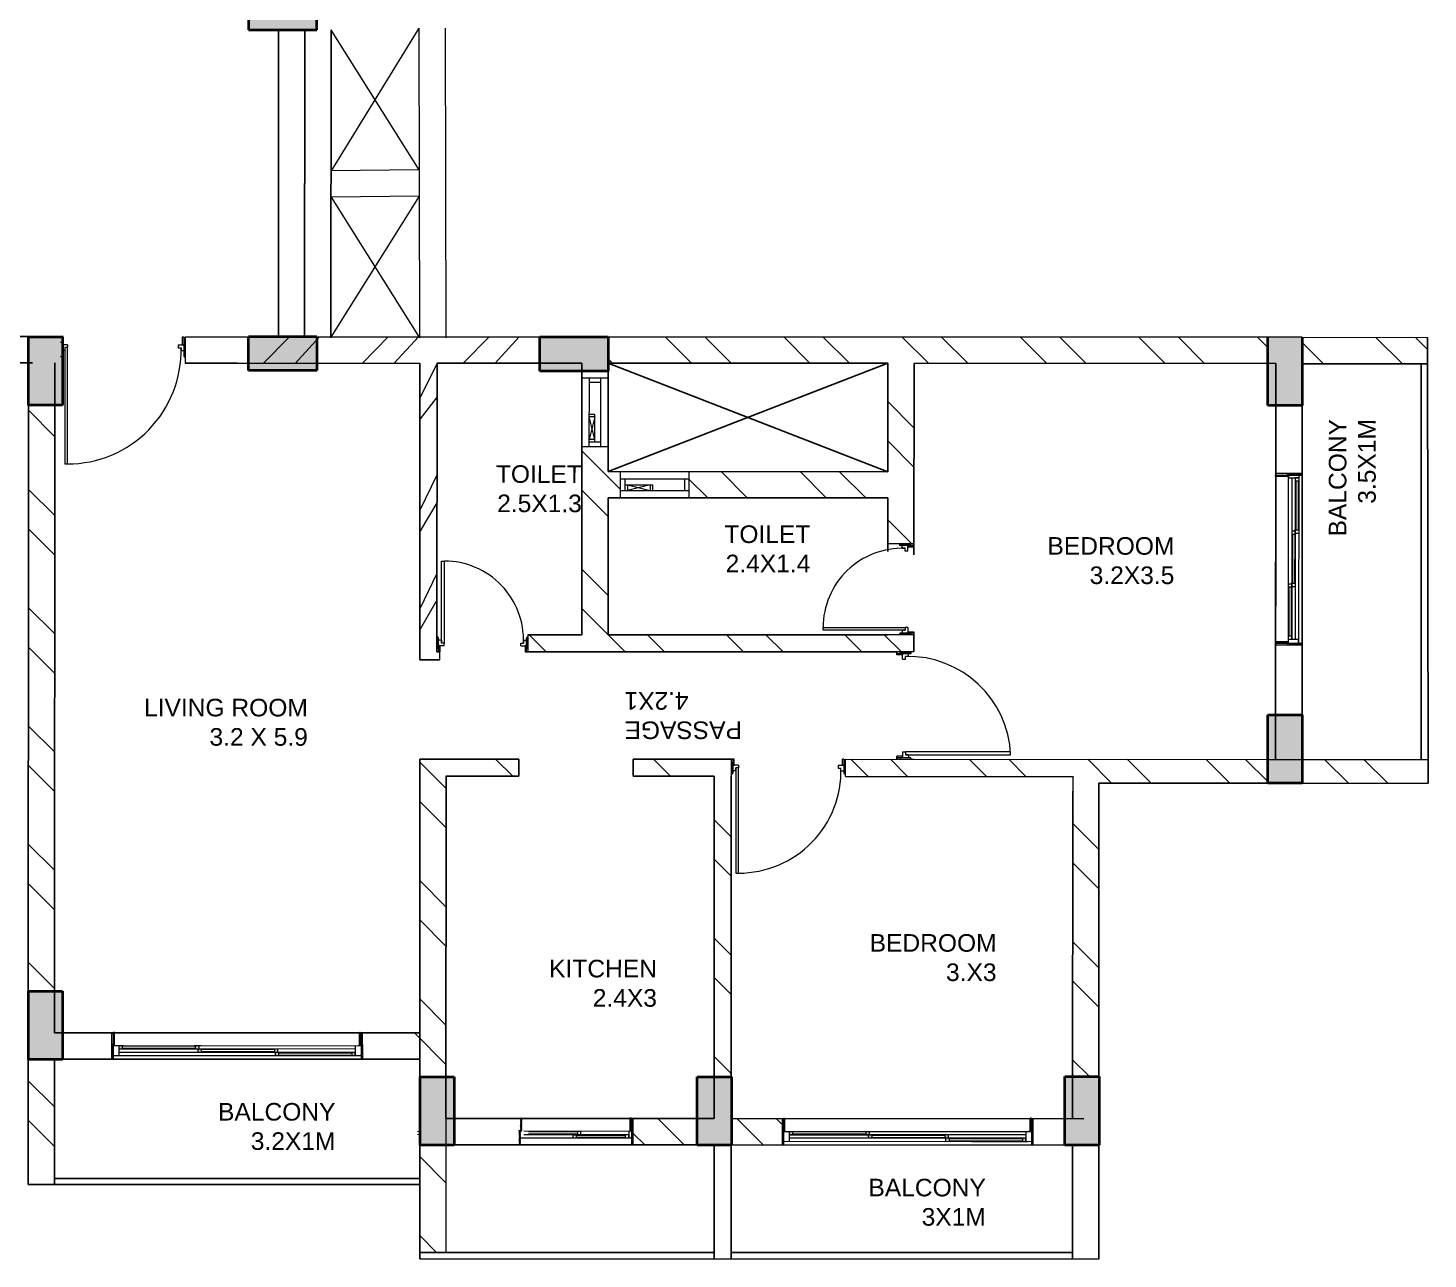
# Model space of a CAD drawing. Header units: metres. Extents: x 29392 to 32022, y 3934 to 33962.
# Drawn here: x 29455.12 to 29467.39, y 4125.89 to 4136.68 of the extents above; entities that cross this region are included whole.
import ezdxf

# ---------------------------------------------------------------- set-up
doc = ezdxf.new("R2010")
doc.units = ezdxf.units.M
doc.linetypes.add('DASHED2', pattern=[9.525, 6.35, -3.175])
doc.linetypes.add('HIDDEN2', pattern=[4.7625, 3.175, -1.5875])
for name, color, linetype, lineweight in [('COLUMN', 7, 'Continuous', 40), ('DOOR', 7, 'Continuous', 20), ('finiture', 7, 'Continuous', 20), ('text', 7, 'Continuous', 5)]:
    doc.layers.add(name, color=color, linetype=linetype, lineweight=lineweight)
doc.styles.add('Annotative', font='arial.ttf')

msp = doc.modelspace()

# ---------------------------------------------------------------- hatches: boundary and pattern name
h = msp.add_hatch()
h.set_pattern_fill('ANSI31', color=256, scale=0.002, angle=89.9774)
h.set_pattern_definition([(134.9774053, (29499.963196, 3967.0144254), (-0.0044918984, -0.00448835702), [])])
h.paths.add_polyline_path([(29462.767, 4132.141, -1), (29462.767, 4132.153), (29462.858, 4132.153), (29462.858, 4132.141)])
h.paths.add_polyline_path([(29462.836, 4132.129), (29462.836, 4132.141), (29462.858, 4132.141), (29462.888, 4132.141), (29462.888, 4132.129)])
h.paths.add_polyline_path([(29462.767, 4131.36, -1), (29462.767, 4131.372), (29462.858, 4131.372), (29462.858, 4131.36)])
h.paths.add_polyline_path([(29462.836, 4131.372), (29462.836, 4131.384), (29462.888, 4131.384), (29462.888, 4131.372)])
h = msp.add_hatch()
h.set_pattern_fill('ANSI31', color=256, scale=0.002, angle=179.9774)
h.set_pattern_definition([(224.9774053, (29629.640883, 4246.685973), (0.00448835702, -0.0044918984), [])])
h.paths.add_polyline_path([(29459.492, 4131.329, -1), (29459.504, 4131.329), (29459.504, 4131.238), (29459.492, 4131.238)])
h.paths.add_polyline_path([(29459.48, 4131.26), (29459.492, 4131.26), (29459.492, 4131.238), (29459.492, 4131.208), (29459.48, 4131.208)])
h.paths.add_polyline_path([(29458.711, 4131.33, -1), (29458.723, 4131.33), (29458.723, 4131.239), (29458.711, 4131.239)])
h.paths.add_polyline_path([(29458.723, 4131.26), (29458.735, 4131.26), (29458.735, 4131.209), (29458.723, 4131.209)])
at = {"layer": 'COLUMN'}
h = msp.add_hatch(color=256, dxfattribs=at)
h.dxf.hatch_style = 1
h.paths.add_polyline_path([(29457.056, 4136.659), (29457.056, 4136.959), (29457.656, 4136.959), (29457.656, 4136.659)])
h = msp.add_hatch(color=256, dxfattribs=at)
h.dxf.hatch_style = 1
h.paths.add_polyline_path([(29455.128, 4133.97), (29455.428, 4133.97), (29455.428, 4133.37), (29455.128, 4133.37)])
h = msp.add_hatch(color=256, dxfattribs=at)
h.dxf.hatch_style = 1
h.paths.add_polyline_path([(29457.056, 4133.973), (29457.056, 4133.673), (29457.656, 4133.673), (29457.656, 4133.973)])
h = msp.add_hatch(color=256, dxfattribs=at)
h.dxf.hatch_style = 1
h.paths.add_polyline_path([(29460.209, 4133.968), (29460.209, 4133.668), (29459.609, 4133.668), (29459.609, 4133.968)])
h = msp.add_hatch(color=256, dxfattribs=at)
h.dxf.hatch_style = 1
h.paths.add_polyline_path([(29465.989, 4133.966), (29466.289, 4133.966), (29466.289, 4133.366), (29465.989, 4133.366)])
h = msp.add_hatch(color=256, dxfattribs=at)
h.dxf.hatch_style = 1
h.paths.add_polyline_path([(29465.989, 4130.657), (29466.289, 4130.657), (29466.289, 4130.057), (29465.989, 4130.057)])
h = msp.add_hatch(color=256, dxfattribs=at)
h.dxf.hatch_style = 1
h.paths.add_polyline_path([(29455.128, 4128.235), (29455.428, 4128.235), (29455.428, 4127.635), (29455.128, 4127.635)])
h = msp.add_hatch(color=256, dxfattribs=at)
h.dxf.hatch_style = 1
h.paths.add_polyline_path([(29458.56, 4127.485), (29458.86, 4127.485), (29458.86, 4126.885), (29458.56, 4126.885)])
h = msp.add_hatch(color=256, dxfattribs=at)
h.dxf.hatch_style = 1
h.paths.add_polyline_path([(29460.99, 4127.485), (29461.29, 4127.485), (29461.29, 4126.885), (29460.99, 4126.885)])
h = msp.add_hatch(color=256, dxfattribs=at)
h.dxf.hatch_style = 1
h.paths.add_polyline_path([(29464.211, 4127.486), (29464.511, 4127.486), (29464.511, 4126.886), (29464.211, 4126.886)])
at = {"layer": 'DOOR'}
h = msp.add_hatch(dxfattribs=at)
h.set_pattern_fill('ANSI31', color=256, scale=0.001, angle=-90.0226)
h.set_pattern_definition([(314.9774053, (29421.447124, 4331.2803297), (0.0022459492, 0.00224417851), [])])
h.paths.add_polyline_path([(29466.281, 4132.757, 1), (29466.281, 4132.769), (29466.161, 4132.769), (29466.161, 4132.757)])
h.paths.add_polyline_path([(29466.17, 4132.745), (29466.17, 4132.757), (29466.058, 4132.757, 1), (29466.058, 4132.745)])
h.paths.add_polyline_path([(29466.281, 4131.273, 1), (29466.281, 4131.285), (29466.16, 4131.285), (29466.16, 4131.273)])
h.paths.add_polyline_path([(29466.169, 4131.285), (29466.169, 4131.297), (29466.058, 4131.297, 1), (29466.058, 4131.285)])
h = msp.add_hatch(dxfattribs=at)
h.set_pattern_fill('ANSI31', color=256, scale=0.001, angle=-0.0226)
h.set_pattern_definition([(44.9774053, (29260.275629, 4093.7765144), (-0.00224417851, 0.0022459492), [])])
h.paths.add_polyline_path([(29458.043, 4127.646, 1), (29458.055, 4127.646), (29458.055, 4127.766), (29458.043, 4127.766)])
h.paths.add_polyline_path([(29458.031, 4127.757), (29458.043, 4127.757), (29458.043, 4127.869, 1), (29458.031, 4127.869)])
h.paths.add_polyline_path([(29455.86, 4127.647, 1), (29455.872, 4127.647), (29455.872, 4127.767), (29455.86, 4127.767)])
h.paths.add_polyline_path([(29455.872, 4127.758), (29455.884, 4127.758), (29455.884, 4127.869, 1), (29455.872, 4127.869)])
h = msp.add_hatch(color=256, dxfattribs=at)
h.dxf.hatch_style = 1
h.paths.add_polyline_path([(29455.922, 4127.728), (29455.962, 4127.728), (29455.962, 4127.733), (29455.953, 4127.733), (29455.953, 4127.753), (29455.962, 4127.753), (29455.962, 4127.758), (29455.922, 4127.758)])
h.paths.add_polyline_path([(29456.594, 4127.733), (29456.582, 4127.733), (29456.582, 4127.728), (29456.622, 4127.728), (29456.622, 4127.758), (29456.582, 4127.758), (29456.582, 4127.753), (29456.594, 4127.753)])
h.paths.add_polyline_path([(29456.615, 4127.698), (29456.655, 4127.698), (29456.655, 4127.703), (29456.646, 4127.703), (29456.646, 4127.723), (29456.655, 4127.723), (29456.655, 4127.728), (29456.615, 4127.728)])
h.paths.add_polyline_path([(29457.288, 4127.703), (29457.275, 4127.703), (29457.275, 4127.697), (29457.315, 4127.697), (29457.315, 4127.728), (29457.275, 4127.728), (29457.275, 4127.723), (29457.288, 4127.723)])
h.paths.add_polyline_path([(29457.293, 4127.668), (29457.333, 4127.667), (29457.333, 4127.672), (29457.324, 4127.672), (29457.324, 4127.692), (29457.333, 4127.692), (29457.333, 4127.697), (29457.293, 4127.697)])
h.paths.add_polyline_path([(29457.966, 4127.672), (29457.953, 4127.672), (29457.953, 4127.667), (29457.993, 4127.667), (29457.993, 4127.697), (29457.953, 4127.697), (29457.953, 4127.692), (29457.966, 4127.692)])
h = msp.add_hatch(dxfattribs=at)
h.set_pattern_fill('ANSI31', color=256, scale=0.001, angle=-0.0226)
h.set_pattern_definition([(44.9774053, (29271.102525, 4096.4322447), (-0.00224417851, 0.0022459492), [])])
h.paths.add_polyline_path([(29460.414, 4126.895, 1), (29460.426, 4126.895), (29460.426, 4127.015), (29460.414, 4127.015)])
h.paths.add_polyline_path([(29460.402, 4127.006), (29460.414, 4127.006), (29460.414, 4127.118, 1), (29460.402, 4127.118)])
h.paths.add_polyline_path([(29459.428, 4126.895, 1), (29459.44, 4126.895), (29459.44, 4127.016), (29459.428, 4127.016)])
h.paths.add_polyline_path([(29459.44, 4127.007), (29459.452, 4127.007), (29459.452, 4127.118, 1), (29459.44, 4127.118)])
h = msp.add_hatch(dxfattribs=at)
h.set_pattern_fill('ANSI31', color=256, scale=0.001, angle=-0.0226)
h.set_pattern_definition([(44.9774053, (29254.4009252, 4096.468831), (-0.00224417851, 0.0022459492), [])])
h.paths.add_polyline_path([(29463.918, 4126.894, 1), (29463.93, 4126.894), (29463.93, 4127.014), (29463.918, 4127.014)])
h.paths.add_polyline_path([(29463.906, 4127.005), (29463.918, 4127.005), (29463.918, 4127.116, 1), (29463.906, 4127.116)])
h.paths.add_polyline_path([(29461.734, 4126.894, 1), (29461.746, 4126.894), (29461.746, 4127.015), (29461.734, 4127.015)])
h.paths.add_polyline_path([(29461.746, 4127.006), (29461.758, 4127.006), (29461.758, 4127.117, 1), (29461.746, 4127.117)])
h = msp.add_hatch(color=256, dxfattribs=at)
h.dxf.hatch_style = 1
h.paths.add_polyline_path([(29461.796, 4126.976), (29461.836, 4126.976), (29461.836, 4126.981), (29461.827, 4126.981), (29461.827, 4127.001), (29461.836, 4127.001), (29461.836, 4127.006), (29461.796, 4127.006)])
h.paths.add_polyline_path([(29462.469, 4126.98), (29462.456, 4126.98), (29462.456, 4126.975), (29462.496, 4126.975), (29462.496, 4127.005), (29462.456, 4127.005), (29462.456, 4127), (29462.469, 4127)])
h.paths.add_polyline_path([(29462.49, 4126.945), (29462.53, 4126.945), (29462.53, 4126.95), (29462.521, 4126.95), (29462.521, 4126.97), (29462.53, 4126.97), (29462.53, 4126.975), (29462.49, 4126.975)])
h.paths.add_polyline_path([(29463.163, 4126.95), (29463.15, 4126.95), (29463.15, 4126.945), (29463.19, 4126.945), (29463.19, 4126.975), (29463.15, 4126.975), (29463.15, 4126.97), (29463.163, 4126.97)])
h.paths.add_polyline_path([(29463.168, 4126.915), (29463.208, 4126.915), (29463.208, 4126.92), (29463.199, 4126.92), (29463.199, 4126.94), (29463.208, 4126.94), (29463.208, 4126.945), (29463.168, 4126.945)])
h.paths.add_polyline_path([(29463.841, 4126.92), (29463.828, 4126.92), (29463.828, 4126.915), (29463.868, 4126.915), (29463.868, 4126.945), (29463.828, 4126.945), (29463.828, 4126.94), (29463.841, 4126.94)])
at = {"layer": 'text'}
h = msp.add_hatch(dxfattribs=at)
h.set_pattern_fill('ANSI32', color=256, scale=0.077, angle=-90)
h.set_pattern_definition([(315, (25722.7268, 33365.078), (0.518609791, 0.518609791), []), (315, (25722.7268, 33364.7323), (0.518609791, 0.518609791), [])])
h.paths.add_polyline_path([(29455.126, 4128.235), (29455.128, 4133.37), (29455.358, 4133.37), (29455.356, 4128.235)])
h.paths.add_polyline_path([(29462.287, 4130.117), (29462.287, 4130.267), (29465.989, 4130.266), (29465.989, 4130.057), (29464.509, 4130.057), (29464.508, 4127.486), (29464.278, 4127.486), (29464.279, 4129.988), (29464.279, 4130.116)])
h.paths.add_polyline_path([(29461.137, 4127.485), (29461.137, 4130.118), (29460.427, 4130.118), (29460.427, 4130.268), (29461.287, 4130.268), (29461.287, 4130.118), (29461.287, 4127.485)])
h.paths.add_polyline_path([(29460.428, 4126.888), (29460.428, 4127.118), (29460.99, 4127.118), (29460.99, 4126.888)])
h.paths.add_polyline_path([(29461.29, 4126.888), (29461.29, 4127.118), (29461.732, 4127.117), (29461.732, 4126.887)])
h.paths.add_polyline_path([(29458.557, 4127.485), (29458.557, 4130.269), (29459.427, 4130.268), (29459.427, 4130.118), (29458.788, 4130.119), (29458.787, 4127.485)])
h.paths.add_polyline_path([(29458.057, 4127.639), (29458.057, 4127.869), (29458.557, 4127.869), (29458.557, 4127.639)])
h.paths.add_polyline_path([(29466.289, 4130.057), (29466.289, 4130.266), (29467.392, 4130.266), (29467.393, 4130.057)])
h.paths.add_polyline_path([(29466.289, 4133.733), (29466.289, 4133.966), (29467.389, 4133.962), (29467.389, 4133.732)])
h.paths.add_polyline_path([(29462.889, 4133.737), (29462.888, 4132.157), (29462.658, 4132.157), (29462.658, 4132.557), (29460.917, 4132.558), (29460.917, 4132.788), (29462.658, 4132.787), (29462.659, 4133.737), (29460.209, 4133.738), (29460.209, 4133.968), (29465.989, 4133.966), (29465.989, 4133.736)])
h.paths.add_polyline_path([(29459.508, 4131.208), (29459.508, 4131.358), (29459.978, 4131.358), (29459.978, 4133.008), (29460.208, 4133.008), (29460.208, 4132.788), (29460.317, 4132.788), (29460.317, 4132.558), (29460.208, 4132.558), (29460.208, 4131.358), (29462.658, 4131.357), (29462.888, 4131.357), (29462.888, 4131.207), (29462.738, 4131.207)])
h.paths.add_polyline_path([(29455.126, 4126.54), (29455.126, 4127.635), (29455.356, 4127.635), (29455.356, 4126.54), (29455.326, 4126.54)])
h.paths.add_polyline_path([(29458.557, 4125.945), (29458.557, 4126.885), (29458.787, 4126.885), (29458.787, 4125.945)])

# ---------------------------------------------------------------- linework, layer by layer
for p, q in [((29457.321, 4136.666), (29457.319, 4133.966)), ((29457.551, 4136.666), (29457.549, 4133.966)), ((29457.551, 4136.659), (29457.549, 4133.959)), ((29457.781, 4136.659), (29457.779, 4133.959)), ((29451.82, 4133.97), (29455.434, 4133.971)), ((29455.129, 4133.97), (29455.126, 4126.54)), ((29456.503, 4133.965), (29458.546, 4133.969)), ((29458.546, 4133.969), (29466.289, 4133.966)), ((29466.289, 4133.966), (29466.289, 4130.057)), ((29467.389, 4133.962), (29467.393, 4130.057)), ((29453.065, 4133.741), (29455.165, 4133.741)), ((29455.359, 4133.74), (29455.356, 4127.87)), ((29456.96, 4133.739), (29456.503, 4133.739)), ((29458.559, 4133.739), (29458.558, 4131.139)), ((29458.709, 4133.739), (29458.708, 4131.289)), ((29459.979, 4133.738), (29458.709, 4133.739)), ((29459.978, 4131.358), (29459.979, 4133.738)), ((29460.208, 4132.788), (29460.209, 4133.738)), ((29460.208, 4132.788), (29462.659, 4133.737)), ((29462.659, 4133.737), (29460.209, 4133.738)), ((29462.658, 4132.787), (29460.209, 4133.738)), ((29462.658, 4132.787), (29462.659, 4133.737)), ((29462.888, 4132.059), (29462.889, 4133.737)), ((29462.889, 4133.737), (29466.059, 4133.736)), ((29466.059, 4133.736), (29466.057, 4130.266)), ((29466.289, 4133.733), (29467.389, 4133.732)), ((29467.332, 4133.732), (29467.332, 4130.266)), ((29460.208, 4132.788), (29462.658, 4132.787)), ((29460.208, 4132.558), (29462.658, 4132.557)), ((29460.208, 4131.358), (29460.208, 4132.558)), ((29462.658, 4132.087), (29462.658, 4132.557)), ((29459.978, 4131.358), (29459.504, 4131.358)), ((29462.658, 4131.357), (29460.208, 4131.358)), ((29462.888, 4131.207), (29462.888, 4131.384)), ((29462.888, 4131.384), (29462.888, 4131.357)), ((29462.738, 4131.207), (29459.48, 4131.208)), ((29462.738, 4131.181), (29462.738, 4131.207)), ((29458.735, 4131.139), (29458.558, 4131.139)), ((29458.557, 4130.269), (29459.427, 4130.268)), ((29458.557, 4130.269), (29458.557, 4125.889)), ((29459.427, 4130.118), (29459.427, 4130.268)), ((29460.427, 4130.268), (29461.314, 4130.268)), ((29460.427, 4130.118), (29460.427, 4130.268)), ((29460.427, 4130.118), (29460.427, 4130.268)), ((29462.737, 4130.267), (29462.737, 4130.293)), ((29459.427, 4130.118), (29458.787, 4130.119)), ((29458.788, 4130.119), (29458.787, 4127.119)), ((29461.137, 4130.118), (29460.427, 4130.118)), ((29461.137, 4127.118), (29461.137, 4130.118)), ((29461.287, 4127.118), (29461.287, 4130.118)), ((29464.279, 4129.988), (29464.278, 4127.118)), ((29464.509, 4130.057), (29464.507, 4125.887)), ((29466.289, 4130.057), (29464.509, 4130.057)), ((29455.357, 4127.87), (29458.557, 4127.869)), ((29455.356, 4127.64), (29455.356, 4126.54)), ((29455.357, 4127.64), (29458.557, 4127.639)), ((29458.787, 4127.119), (29461.137, 4127.118)), ((29464.377, 4127.116), (29461.287, 4127.118)), ((29458.787, 4126.889), (29461.137, 4126.888)), ((29461.137, 4125.888), (29461.137, 4126.888)), ((29464.377, 4126.886), (29461.287, 4126.888)), ((29461.287, 4125.888), (29461.287, 4126.888)), ((29464.278, 4126.888), (29464.277, 4125.888)), ((29455.126, 4126.54), (29458.557, 4126.539)), ((29455.326, 4126.54), (29458.557, 4126.539)), ((29455.356, 4126.594), (29458.562, 4126.592)), ((29458.557, 4125.945), (29461.137, 4125.944)), ((29464.277, 4125.944), (29461.287, 4125.945)), ((29464.507, 4125.887), (29458.557, 4125.889))]:
    msp.add_line(p, q)
at = {"layer": 'COLUMN'}
for p, q in [((29457.056, 4136.959), (29457.056, 4136.659)), ((29457.656, 4136.659), (29457.656, 4136.959)), ((29457.056, 4136.659), (29457.656, 4136.659)), ((29455.128, 4133.37), (29455.128, 4133.97)), ((29455.128, 4133.97), (29455.428, 4133.97)), ((29455.428, 4133.97), (29455.428, 4133.37)), ((29457.056, 4133.673), (29457.056, 4133.973)), ((29457.056, 4133.973), (29457.656, 4133.973)), ((29457.656, 4133.973), (29457.656, 4133.673)), ((29459.609, 4133.668), (29459.609, 4133.968)), ((29459.609, 4133.968), (29460.209, 4133.968)), ((29460.209, 4133.968), (29460.209, 4133.668)), ((29465.989, 4133.366), (29465.989, 4133.966)), ((29466.289, 4133.966), (29466.289, 4133.366)), ((29457.656, 4133.673), (29457.056, 4133.673)), ((29460.209, 4133.668), (29459.609, 4133.668)), ((29455.428, 4133.37), (29455.128, 4133.37)), ((29466.289, 4133.366), (29465.989, 4133.366)), ((29465.989, 4130.057), (29465.989, 4130.657)), ((29465.989, 4130.657), (29466.289, 4130.657)), ((29466.289, 4130.657), (29466.289, 4130.057)), ((29466.289, 4130.057), (29465.989, 4130.057)), ((29455.128, 4127.635), (29455.128, 4128.235)), ((29455.128, 4128.235), (29455.428, 4128.235)), ((29455.428, 4128.235), (29455.428, 4127.635)), ((29455.428, 4127.635), (29455.128, 4127.635)), ((29458.56, 4126.885), (29458.56, 4127.485)), ((29458.56, 4127.485), (29458.86, 4127.485)), ((29458.86, 4127.485), (29458.86, 4126.885)), ((29460.99, 4126.885), (29460.99, 4127.485)), ((29460.99, 4127.485), (29461.29, 4127.485)), ((29461.29, 4127.485), (29461.29, 4126.885)), ((29464.211, 4126.886), (29464.211, 4127.486)), ((29464.211, 4127.486), (29464.511, 4127.486)), ((29464.511, 4127.486), (29464.511, 4126.886)), ((29458.86, 4126.885), (29458.56, 4126.885)), ((29461.29, 4126.885), (29460.99, 4126.885)), ((29464.511, 4126.886), (29464.211, 4126.886))]:
    msp.add_line(p, q, dxfattribs=at)
at = {"layer": 'DOOR'}
for p, q in [((29455.422, 4133.92), (29455.41, 4133.92)), ((29455.422, 4133.97), (29455.422, 4133.8)), ((29455.434, 4133.97), (29455.422, 4133.97)), ((29455.472, 4133.899), (29455.422, 4133.899)), ((29455.422, 4133.899), (29455.434, 4133.899)), ((29455.434, 4133.899), (29455.434, 4133.97)), ((29455.472, 4133.899), (29455.472, 4133.874)), ((29456.441, 4133.898), (29456.491, 4133.898)), ((29456.441, 4133.898), (29456.441, 4133.873)), ((29456.479, 4133.898), (29456.479, 4133.969)), ((29456.479, 4133.969), (29456.491, 4133.969)), ((29456.491, 4133.898), (29456.479, 4133.898)), ((29456.491, 4133.969), (29456.491, 4133.799)), ((29456.491, 4133.92), (29456.503, 4133.92)), ((29456.503, 4133.965), (29456.503, 4133.739)), ((29456.503, 4133.92), (29456.503, 4133.799)), ((29455.447, 4133.849), (29455.422, 4133.849)), ((29455.472, 4133.874), (29455.447, 4133.874)), ((29455.447, 4133.874), (29455.447, 4133.849)), ((29455.447, 4133.874), (29455.447, 4132.856)), ((29455.472, 4132.856), (29455.472, 4133.874)), ((29456.441, 4133.873), (29456.466, 4133.873)), ((29456.466, 4133.873), (29456.466, 4133.848)), ((29456.466, 4133.848), (29456.491, 4133.848)), ((29460.209, 4133.608), (29459.979, 4133.608)), ((29460.043, 4133.008), (29460.044, 4133.608)), ((29460.144, 4133.568), (29460.044, 4133.568)), ((29460.143, 4133.008), (29460.144, 4133.608)), ((29460.093, 4133.288), (29460.043, 4133.288)), ((29460.093, 4133.268), (29460.093, 4133.288)), ((29460.093, 4133.268), (29460.043, 4133.268)), ((29460.093, 4133.068), (29460.093, 4133.268)), ((29460.093, 4133.068), (29460.043, 4133.068)), ((29460.043, 4133.048), (29460.143, 4133.048)), ((29460.093, 4133.048), (29460.093, 4133.068)), ((29459.978, 4133.008), (29460.208, 4133.008)), ((29455.447, 4132.856), (29455.472, 4132.856)), ((29460.317, 4132.558), (29460.317, 4132.788)), ((29460.917, 4132.788), (29460.917, 4132.558)), ((29460.317, 4132.723), (29460.917, 4132.723)), ((29460.357, 4132.623), (29460.357, 4132.723)), ((29460.357, 4132.673), (29460.377, 4132.673)), ((29460.377, 4132.673), (29460.577, 4132.673)), ((29460.377, 4132.673), (29460.377, 4132.623)), ((29460.577, 4132.673), (29460.577, 4132.623)), ((29460.577, 4132.673), (29460.597, 4132.673)), ((29460.597, 4132.673), (29460.597, 4132.623)), ((29460.877, 4132.723), (29460.877, 4132.623)), ((29466.288, 4132.771), (29466.058, 4132.771)), ((29466.058, 4132.757), (29466.281, 4132.757)), ((29466.17, 4132.745), (29466.058, 4132.745)), ((29466.161, 4132.769), (29466.281, 4132.769)), ((29466.161, 4132.757), (29466.161, 4132.769)), ((29466.169, 4131.285), (29466.17, 4132.757)), ((29466.17, 4132.757), (29466.26, 4132.757)), ((29466.17, 4132.757), (29466.17, 4132.732)), ((29466.17, 4132.732), (29466.26, 4132.732)), ((29466.17, 4132.732), (29466.2, 4132.732)), ((29466.2, 4132.732), (29466.199, 4131.315)), ((29466.23, 4132.732), (29466.229, 4131.315)), ((29466.26, 4132.732), (29466.23, 4132.732)), ((29466.23, 4132.732), (29466.23, 4132.712)), ((29466.23, 4132.732), (29466.23, 4132.692)), ((29466.23, 4132.692), (29466.235, 4132.692)), ((29466.235, 4132.705), (29466.235, 4132.275)), ((29466.255, 4132.705), (29466.235, 4132.705)), ((29466.255, 4132.705), (29466.255, 4132.275)), ((29466.255, 4132.692), (29466.26, 4132.692)), ((29466.26, 4132.757), (29466.259, 4131.285)), ((29466.26, 4132.732), (29466.26, 4132.682)), ((29466.26, 4132.732), (29466.26, 4132.232)), ((29460.317, 4132.623), (29460.917, 4132.623)), ((29466.23, 4132.265), (29466.2, 4132.265)), ((29466.2, 4132.265), (29466.2, 4132.225)), ((29466.2, 4132.225), (29466.205, 4132.225)), ((29466.205, 4132.237), (29466.204, 4131.808)), ((29466.225, 4132.237), (29466.205, 4132.237)), ((29466.225, 4132.237), (29466.224, 4131.808)), ((29466.225, 4132.225), (29466.23, 4132.225)), ((29466.23, 4132.232), (29466.229, 4131.732)), ((29466.23, 4132.244), (29466.23, 4132.284)), ((29466.23, 4132.284), (29466.235, 4132.284)), ((29466.23, 4132.244), (29466.23, 4132.264)), ((29466.26, 4132.244), (29466.23, 4132.244)), ((29466.255, 4132.275), (29466.235, 4132.275)), ((29466.255, 4132.284), (29466.26, 4132.284)), ((29462.658, 4132.157), (29462.888, 4132.157)), ((29462.858, 4132.153), (29462.767, 4132.153)), ((29462.888, 4132.141), (29462.767, 4132.141)), ((29462.786, 4132.116), (29462.786, 4132.141)), ((29462.786, 4132.116), (29462.811, 4132.116)), ((29462.811, 4132.091), (29462.811, 4132.116)), ((29462.836, 4132.091), (29462.811, 4132.091)), ((29462.836, 4132.091), (29462.836, 4132.141)), ((29462.836, 4132.141), (29462.836, 4132.129)), ((29462.836, 4132.129), (29462.888, 4132.129)), ((29462.858, 4132.141), (29462.858, 4132.153)), ((29462.888, 4132.141), (29462.888, 4132.129)), ((29458.748, 4131.285), (29458.748, 4132.004)), ((29458.748, 4132.004), (29458.773, 4132.004)), ((29458.773, 4132.004), (29458.773, 4131.285)), ((29466.169, 4131.763), (29466.169, 4131.803)), ((29466.169, 4131.803), (29466.199, 4131.803)), ((29466.199, 4131.817), (29466.204, 4131.817)), ((29466.199, 4131.315), (29466.199, 4131.815)), ((29466.224, 4131.808), (29466.204, 4131.808)), ((29466.224, 4131.817), (29466.229, 4131.817)), ((29466.169, 4131.763), (29466.174, 4131.763)), ((29466.174, 4131.776), (29466.174, 4131.346)), ((29466.194, 4131.776), (29466.174, 4131.776)), ((29466.194, 4131.776), (29466.194, 4131.346)), ((29466.194, 4131.763), (29466.199, 4131.763)), ((29466.229, 4131.777), (29466.199, 4131.777)), ((29458.708, 4131.209), (29458.708, 4131.359)), ((29458.711, 4131.239), (29458.711, 4131.33)), ((29458.723, 4131.209), (29458.723, 4131.33)), ((29458.748, 4131.31), (29458.723, 4131.31)), ((29458.748, 4131.31), (29458.748, 4131.285)), ((29459.467, 4131.31), (29459.492, 4131.31)), ((29459.467, 4131.31), (29459.467, 4131.285)), ((29459.492, 4131.208), (29459.492, 4131.329)), ((29459.504, 4131.359), (29459.504, 4131.208)), ((29459.504, 4131.238), (29459.504, 4131.329)), ((29462.092, 4131.398), (29462.092, 4131.423)), ((29462.092, 4131.423), (29462.811, 4131.422)), ((29462.811, 4131.397), (29462.092, 4131.398)), ((29462.888, 4131.357), (29462.658, 4131.357)), ((29462.888, 4131.372), (29462.767, 4131.372)), ((29462.858, 4131.36), (29462.767, 4131.36)), ((29462.786, 4131.397), (29462.786, 4131.372)), ((29462.786, 4131.397), (29462.811, 4131.397)), ((29462.836, 4131.422), (29462.811, 4131.422)), ((29462.811, 4131.422), (29462.811, 4131.397)), ((29462.836, 4131.422), (29462.836, 4131.372)), ((29462.836, 4131.372), (29462.836, 4131.384)), ((29462.836, 4131.384), (29462.888, 4131.384)), ((29462.858, 4131.372), (29462.858, 4131.36)), ((29462.888, 4131.372), (29462.888, 4131.384)), ((29466.169, 4131.315), (29466.169, 4131.355)), ((29466.169, 4131.355), (29466.174, 4131.355)), ((29466.259, 4131.315), (29466.169, 4131.315)), ((29466.194, 4131.346), (29466.174, 4131.346)), ((29466.194, 4131.355), (29466.199, 4131.355)), ((29466.259, 4131.285), (29466.259, 4131.315)), ((29458.723, 4131.239), (29458.711, 4131.239)), ((29458.773, 4131.26), (29458.723, 4131.26)), ((29458.723, 4131.26), (29458.735, 4131.26)), ((29458.723, 4131.209), (29458.735, 4131.209)), ((29458.735, 4131.26), (29458.735, 4131.209)), ((29458.773, 4131.285), (29458.748, 4131.285)), ((29458.773, 4131.26), (29458.773, 4131.285)), ((29459.442, 4131.26), (29459.442, 4131.285)), ((29459.442, 4131.285), (29459.467, 4131.285)), ((29459.442, 4131.26), (29459.492, 4131.26)), ((29459.492, 4131.26), (29459.48, 4131.26)), ((29459.48, 4131.26), (29459.48, 4131.208)), ((29459.492, 4131.208), (29459.48, 4131.208)), ((29459.492, 4131.238), (29459.504, 4131.238)), ((29462.888, 4131.207), (29462.738, 4131.207)), ((29462.738, 4131.193), (29462.859, 4131.193)), ((29462.738, 4131.193), (29462.738, 4131.181)), ((29462.768, 4131.205), (29462.859, 4131.205)), ((29462.768, 4131.193), (29462.768, 4131.205)), ((29462.789, 4131.143), (29462.789, 4131.193)), ((29462.789, 4131.193), (29462.789, 4131.181)), ((29462.839, 4131.168), (29462.839, 4131.193)), ((29466.169, 4131.297), (29466.058, 4131.297)), ((29466.058, 4131.285), (29466.281, 4131.285)), ((29466.058, 4131.271), (29466.288, 4131.271)), ((29466.16, 4131.285), (29466.16, 4131.273)), ((29466.16, 4131.273), (29466.281, 4131.273)), ((29466.182, 4131.285), (29466.272, 4131.285)), ((29462.789, 4131.181), (29462.738, 4131.181)), ((29462.789, 4131.143), (29462.814, 4131.143)), ((29462.814, 4131.143), (29462.814, 4131.168)), ((29462.839, 4131.168), (29462.814, 4131.168)), ((29462.789, 4130.331), (29462.789, 4130.281)), ((29462.789, 4130.331), (29462.814, 4130.331)), ((29462.814, 4130.331), (29462.814, 4130.306)), ((29463.735, 4130.331), (29462.814, 4130.331)), ((29463.735, 4130.306), (29463.735, 4130.331)), ((29461.287, 4130.268), (29461.287, 4130.118)), ((29461.29, 4130.237), (29461.29, 4130.146)), ((29461.302, 4130.237), (29461.29, 4130.237)), ((29461.302, 4130.268), (29461.302, 4130.146)), ((29461.302, 4130.268), (29461.314, 4130.268)), ((29461.352, 4130.216), (29461.302, 4130.216)), ((29461.302, 4130.216), (29461.314, 4130.216)), ((29461.314, 4130.216), (29461.314, 4130.268)), ((29461.352, 4130.216), (29461.352, 4130.191)), ((29462.223, 4130.215), (29462.273, 4130.215)), ((29462.223, 4130.215), (29462.223, 4130.19)), ((29462.261, 4130.215), (29462.261, 4130.267)), ((29462.273, 4130.267), (29462.261, 4130.267)), ((29462.273, 4130.215), (29462.261, 4130.215)), ((29462.273, 4130.267), (29462.273, 4130.146)), ((29462.273, 4130.237), (29462.285, 4130.237)), ((29462.285, 4130.237), (29462.285, 4130.146)), ((29462.287, 4130.117), (29462.287, 4130.267)), ((29462.789, 4130.293), (29462.737, 4130.293)), ((29462.737, 4130.281), (29462.737, 4130.293)), ((29462.737, 4130.281), (29462.858, 4130.281)), ((29462.737, 4130.267), (29462.887, 4130.267)), ((29462.767, 4130.281), (29462.767, 4130.269)), ((29462.767, 4130.269), (29462.858, 4130.269)), ((29462.789, 4130.281), (29462.789, 4130.293)), ((29462.839, 4130.306), (29462.814, 4130.306)), ((29462.814, 4130.306), (29463.735, 4130.306)), ((29462.839, 4130.306), (29462.839, 4130.281)), ((29461.327, 4130.166), (29461.302, 4130.166)), ((29461.327, 4130.191), (29461.326, 4129.27)), ((29461.352, 4130.191), (29461.327, 4130.191)), ((29461.327, 4130.166), (29461.327, 4130.191)), ((29461.351, 4129.27), (29461.352, 4130.191)), ((29462.223, 4130.19), (29462.248, 4130.19)), ((29462.248, 4130.165), (29462.248, 4130.19)), ((29462.248, 4130.165), (29462.273, 4130.165)), ((29461.326, 4129.27), (29461.351, 4129.27)), ((29455.857, 4127.87), (29455.857, 4127.64)), ((29455.872, 4127.767), (29455.86, 4127.767)), ((29455.86, 4127.767), (29455.86, 4127.647)), ((29455.872, 4127.869), (29455.872, 4127.647)), ((29455.872, 4127.758), (29455.897, 4127.758)), ((29455.872, 4127.758), (29458.043, 4127.757)), ((29455.872, 4127.758), (29455.922, 4127.758)), ((29455.884, 4127.758), (29455.884, 4127.869)), ((29455.922, 4127.758), (29455.922, 4127.668)), ((29455.922, 4127.758), (29455.962, 4127.758)), ((29456.594, 4127.753), (29455.953, 4127.753)), ((29455.953, 4127.733), (29455.953, 4127.753)), ((29455.962, 4127.758), (29455.962, 4127.753)), ((29456.582, 4127.758), (29456.622, 4127.758)), ((29456.582, 4127.758), (29456.582, 4127.753)), ((29456.594, 4127.733), (29456.594, 4127.753)), ((29456.602, 4127.758), (29456.642, 4127.758)), ((29456.622, 4127.758), (29456.622, 4127.728)), ((29457.993, 4127.757), (29457.993, 4127.667)), ((29458.043, 4127.757), (29458.018, 4127.757)), ((29458.031, 4127.757), (29458.031, 4127.869)), ((29458.043, 4127.869), (29458.043, 4127.646)), ((29458.043, 4127.766), (29458.055, 4127.766)), ((29458.043, 4127.757), (29458.043, 4127.667)), ((29458.055, 4127.766), (29458.055, 4127.646)), ((29458.057, 4127.639), (29458.057, 4127.869)), ((29455.872, 4127.745), (29455.872, 4127.655)), ((29458.043, 4127.667), (29455.872, 4127.668)), ((29457.993, 4127.727), (29455.922, 4127.728)), ((29455.922, 4127.728), (29457.102, 4127.728)), ((29457.993, 4127.697), (29455.922, 4127.698)), ((29456.594, 4127.733), (29455.953, 4127.733)), ((29455.962, 4127.733), (29455.962, 4127.728)), ((29456.582, 4127.733), (29456.582, 4127.728)), ((29456.615, 4127.698), (29456.615, 4127.728)), ((29457.288, 4127.723), (29456.646, 4127.723)), ((29456.646, 4127.703), (29456.646, 4127.723)), ((29457.288, 4127.703), (29456.646, 4127.703)), ((29456.655, 4127.728), (29456.655, 4127.723)), ((29456.655, 4127.703), (29456.655, 4127.698)), ((29457.518, 4127.697), (29457.018, 4127.698)), ((29457.275, 4127.728), (29457.275, 4127.723)), ((29457.275, 4127.703), (29457.275, 4127.697)), ((29457.288, 4127.703), (29457.288, 4127.723)), ((29457.293, 4127.668), (29457.293, 4127.697)), ((29457.315, 4127.697), (29457.315, 4127.728)), ((29457.966, 4127.692), (29457.324, 4127.692)), ((29457.324, 4127.672), (29457.324, 4127.692)), ((29457.966, 4127.672), (29457.324, 4127.672)), ((29457.333, 4127.697), (29457.333, 4127.692)), ((29457.333, 4127.672), (29457.333, 4127.667)), ((29458.018, 4127.667), (29457.518, 4127.667)), ((29457.993, 4127.667), (29457.943, 4127.667)), ((29457.993, 4127.697), (29457.953, 4127.697)), ((29457.953, 4127.697), (29457.953, 4127.692)), ((29457.953, 4127.672), (29457.953, 4127.667)), ((29457.966, 4127.672), (29457.966, 4127.692)), ((29457.993, 4127.697), (29457.973, 4127.697)), ((29457.993, 4127.667), (29457.993, 4127.697)), ((29460.402, 4127.006), (29460.402, 4127.118)), ((29460.414, 4127.118), (29460.414, 4126.895)), ((29460.414, 4127.015), (29460.426, 4127.015)), ((29460.426, 4127.015), (29460.426, 4126.895)), ((29460.428, 4126.888), (29460.428, 4127.118)), ((29461.732, 4127.117), (29461.732, 4126.887)), ((29461.746, 4127.015), (29461.734, 4127.015)), ((29461.734, 4127.015), (29461.734, 4126.894)), ((29461.746, 4127.117), (29461.746, 4126.894)), ((29461.758, 4127.006), (29461.758, 4127.117)), ((29463.906, 4127.005), (29463.906, 4127.116)), ((29463.918, 4127.116), (29463.918, 4126.894)), ((29463.918, 4127.014), (29463.93, 4127.014)), ((29463.93, 4127.014), (29463.93, 4126.894)), ((29463.932, 4126.886), (29463.932, 4127.116)), ((29458.54, 4127.007), (29458.54, 4127.002)), ((29458.54, 4126.982), (29458.54, 4126.977)), ((29460.414, 4126.946), (29459.44, 4126.947)), ((29460.414, 4127.006), (29459.47, 4127.007)), ((29460.389, 4126.976), (29459.47, 4126.977)), ((29459.889, 4126.976), (29459.47, 4126.977)), ((29459.942, 4127.001), (29459.512, 4127.002)), ((29459.942, 4126.981), (29459.512, 4126.982)), ((29460.389, 4126.946), (29459.889, 4126.946)), ((29459.901, 4126.946), (29459.901, 4126.976)), ((29459.901, 4126.976), (29459.941, 4126.976)), ((29459.969, 4127.006), (29459.929, 4127.006)), ((29459.929, 4127.006), (29459.929, 4127.001)), ((29459.929, 4126.981), (29459.929, 4126.976)), ((29460.362, 4126.971), (29459.932, 4126.971)), ((29459.932, 4126.951), (29459.932, 4126.971)), ((29460.362, 4126.951), (29459.932, 4126.951)), ((29459.941, 4126.976), (29459.941, 4126.971)), ((29459.941, 4126.951), (29459.941, 4126.946)), ((29459.942, 4126.981), (29459.942, 4127.001)), ((29459.948, 4126.976), (29459.968, 4126.976)), ((29459.969, 4126.976), (29459.969, 4127.006)), ((29460.389, 4126.946), (29460.339, 4126.946)), ((29460.389, 4126.976), (29460.349, 4126.976)), ((29460.349, 4126.976), (29460.349, 4126.971)), ((29460.349, 4126.951), (29460.349, 4126.946)), ((29460.362, 4126.951), (29460.362, 4126.971)), ((29460.389, 4126.976), (29460.369, 4126.976)), ((29460.389, 4127.006), (29460.389, 4126.946)), ((29460.389, 4126.946), (29460.389, 4126.976)), ((29460.414, 4127.006), (29460.414, 4126.916)), ((29461.746, 4127.006), (29461.771, 4127.006)), ((29461.746, 4127.006), (29463.918, 4127.005)), ((29461.746, 4127.006), (29461.796, 4127.006)), ((29461.746, 4126.993), (29461.746, 4126.903)), ((29463.918, 4126.915), (29461.746, 4126.916)), ((29461.796, 4127.006), (29461.796, 4126.916)), ((29461.796, 4127.006), (29461.836, 4127.006)), ((29463.868, 4126.975), (29461.796, 4126.976)), ((29461.796, 4126.976), (29462.976, 4126.975)), ((29463.868, 4126.945), (29461.796, 4126.946)), ((29462.469, 4127), (29461.827, 4127.001)), ((29461.827, 4126.981), (29461.827, 4127.001)), ((29462.469, 4126.98), (29461.827, 4126.981)), ((29461.836, 4127.006), (29461.836, 4127.001)), ((29461.836, 4126.981), (29461.836, 4126.976)), ((29462.456, 4127.005), (29462.496, 4127.005)), ((29462.456, 4127.005), (29462.456, 4127)), ((29462.456, 4126.98), (29462.456, 4126.975)), ((29462.469, 4126.98), (29462.469, 4127)), ((29462.476, 4127.005), (29462.516, 4127.005)), ((29462.49, 4126.945), (29462.49, 4126.975)), ((29462.496, 4127.005), (29462.496, 4126.975)), ((29463.163, 4126.97), (29462.521, 4126.97)), ((29462.521, 4126.95), (29462.521, 4126.97)), ((29463.163, 4126.95), (29462.521, 4126.95)), ((29462.53, 4126.975), (29462.53, 4126.97)), ((29462.53, 4126.95), (29462.53, 4126.945)), ((29463.393, 4126.945), (29462.893, 4126.945)), ((29463.15, 4126.975), (29463.15, 4126.97)), ((29463.15, 4126.95), (29463.15, 4126.945)), ((29463.163, 4126.95), (29463.163, 4126.97)), ((29463.168, 4126.915), (29463.168, 4126.945)), ((29463.19, 4126.945), (29463.19, 4126.975)), ((29463.841, 4126.94), (29463.199, 4126.94)), ((29463.199, 4126.92), (29463.199, 4126.94)), ((29463.841, 4126.92), (29463.199, 4126.92)), ((29463.208, 4126.945), (29463.208, 4126.94)), ((29463.208, 4126.92), (29463.208, 4126.915)), ((29463.893, 4126.915), (29463.393, 4126.915)), ((29463.868, 4126.915), (29463.818, 4126.915)), ((29463.868, 4126.945), (29463.828, 4126.945)), ((29463.828, 4126.945), (29463.828, 4126.94)), ((29463.828, 4126.92), (29463.828, 4126.915)), ((29463.841, 4126.92), (29463.841, 4126.94)), ((29463.868, 4126.945), (29463.848, 4126.945)), ((29463.868, 4127.005), (29463.868, 4126.915)), ((29463.868, 4126.915), (29463.868, 4126.945)), ((29463.918, 4127.005), (29463.893, 4127.005)), ((29463.918, 4127.005), (29463.918, 4126.915))]:
    msp.add_line(p, q, dxfattribs=at)
at = {"layer": 'DOOR', "linetype": 'HIDDEN2'}
for p, q in [((29460.093, 4133.068), (29460.043, 4133.268)), ((29460.093, 4133.268), (29460.043, 4133.068)), ((29460.377, 4132.673), (29460.577, 4132.623)), ((29460.577, 4132.673), (29460.377, 4132.623))]:
    msp.add_line(p, q, dxfattribs=at)
at = {"layer": 'DOOR'}
for centre, start, end in [((29455.416, 4133.8), 179.9774, 359.9774), ((29456.497, 4133.799), 179.9774, 359.9774), ((29466.058, 4132.751), 89.9774, 269.9774), ((29466.281, 4132.763), 269.9774, 89.9774), ((29462.767, 4132.147), 89.9774, 269.9774), ((29458.717, 4131.33), 359.9774, 179.9774), ((29459.498, 4131.329), 359.9774, 179.9774), ((29462.767, 4131.366), 89.9774, 269.9774), ((29462.859, 4131.199), 269.9774, 89.9774), ((29466.058, 4131.291), 89.9774, 269.9774), ((29466.281, 4131.279), 269.9774, 89.9774), ((29462.858, 4130.275), 269.9774, 89.9774), ((29461.296, 4130.146), 179.9774, 359.9774), ((29462.279, 4130.146), 179.9774, 359.9774), ((29455.878, 4127.869), 359.9774, 179.9774), ((29455.866, 4127.647), 179.9774, 359.9774), ((29458.049, 4127.646), 179.9774, 359.9774), ((29460.408, 4127.118), 359.9774, 179.9774), ((29463.912, 4127.116), 359.9774, 179.9774), ((29460.42, 4126.895), 179.9774, 359.9774), ((29461.74, 4126.894), 179.9774, 359.9774), ((29463.924, 4126.894), 179.9774, 359.9774)]:
    msp.add_arc(centre, 0.006, start, end, dxfattribs=at)
at = {"layer": 'DOOR', "linetype": 'DASHED2'}
for centre, radius, start, end in [((29455.472, 4133.849), 0.994, 269.9774, 1.3762), ((29462.786, 4131.422), 0.694, 87.9479, 179.9774), ((29458.773, 4131.31), 0.694, 357.9479, 89.9774), ((29462.838, 4130.27), 0.898, 2.3014, 91.5056), ((29461.352, 4130.166), 0.897, 269.9774, 1.5385)]:
    msp.add_arc(centre, radius, start, end, dxfattribs=at)
at = {"layer": 'finiture'}
for p, q in [((29466.059, 4133.736), (29466.058, 4131.61)), ((29464.279, 4130.118), (29464.278, 4127.862))]:
    msp.add_line(p, q, dxfattribs=at)
at = {"layer": 'text'}
for p, q in [((29457.32, 4134.43), (29457.32, 4136.659)), ((29458.55, 4136.674), (29457.78, 4135.424)), ((29457.781, 4136.653), (29458.551, 4135.433)), ((29458.55, 4136.674), (29458.555, 4133.961)), ((29458.78, 4136.675), (29458.785, 4133.961)), ((29458.551, 4135.433), (29457.779, 4135.424)), ((29458.554, 4135.203), (29457.779, 4133.966)), ((29458.554, 4135.203), (29457.781, 4135.194)), ((29457.781, 4135.194), (29458.555, 4133.961)), ((29457.413, 4133.965), (29457.186, 4133.734)), ((29457.677, 4133.965), (29457.465, 4133.735)), ((29458.281, 4133.969), (29458.055, 4133.737)), ((29458.546, 4133.969), (29458.334, 4133.739)), ((29459.166, 4133.968), (29458.939, 4133.737)), ((29459.43, 4133.968), (29459.218, 4133.738)), ((29466.289, 4133.966), (29467.389, 4133.962)), ((29456.96, 4133.739), (29458.559, 4133.739)), ((29458.709, 4133.739), (29458.559, 4133.43)), ((29458.709, 4133.442), (29458.561, 4133.251)), ((29458.708, 4132.757), (29458.558, 4132.449)), ((29458.708, 4132.514), (29458.56, 4132.269)), ((29458.708, 4131.895), (29458.558, 4131.586)), ((29458.708, 4131.662), (29458.56, 4131.407)), ((29458.711, 4131.239), (29458.708, 4131.239)), ((29458.708, 4131.209), (29458.735, 4131.209)), ((29458.735, 4131.139), (29458.735, 4131.209)), ((29462.287, 4130.267), (29466.057, 4130.266)), ((29465.989, 4130.266), (29467.392, 4130.266)), ((29462.287, 4130.117), (29464.279, 4130.116)), ((29466.289, 4130.057), (29467.393, 4130.057)), ((29458.787, 4127.119), (29458.787, 4125.945))]:
    msp.add_line(p, q, dxfattribs=at)

# ---------------------------------------------------------------- texts
at = {"style": 'Annotative'}
for s, insert, char_height, attachment_point, rotation in [('BALCONY\\P3.5X1M', (29466.937, 4133.248), 0.1541, 9, 89.9548), ('TOILET\\P2.5X1.3', (29459.978, 4132.43), 0.1541, 9, 359.9548), ('TOILET\\P2.4X1.4', (29461.98, 4131.905), 0.1541, 9, 359.9548), ('BEDROOM\\P3.2X3.5', (29465.17, 4131.8), 0.1541, 9, 359.9548), ('PASSAGE\\P4.2X1', (29460.352, 4130.444), 0.1541, 3, 180.0452), ('LIVING ROOM \\P3.2 X 5.9', (29457.577, 4130.383), 0.15413, 9, 359.9548), ('BEDROOM\\P3.X3', (29463.612, 4128.321), 0.1541, 9, 359.9548), ('KITCHEN\\P2.4X3', (29460.636, 4128.096), 0.1541, 9, 359.9548), ('BALCONY\\P3.2X1M', (29457.819, 4126.841), 0.1541, 9, 359.9548), ('BALCONY\\P3X1M', (29463.518, 4126.177), 0.1541, 9, 359.9548)]:
    msp.add_mtext_dynamic_manual_height_columns(s, width=1.48495, gutter_width=1, heights=[0], dxfattribs=dict(at, insert=insert, char_height=char_height, attachment_point=attachment_point, rotation=rotation))

doc.saveas('drawing.dxf')
